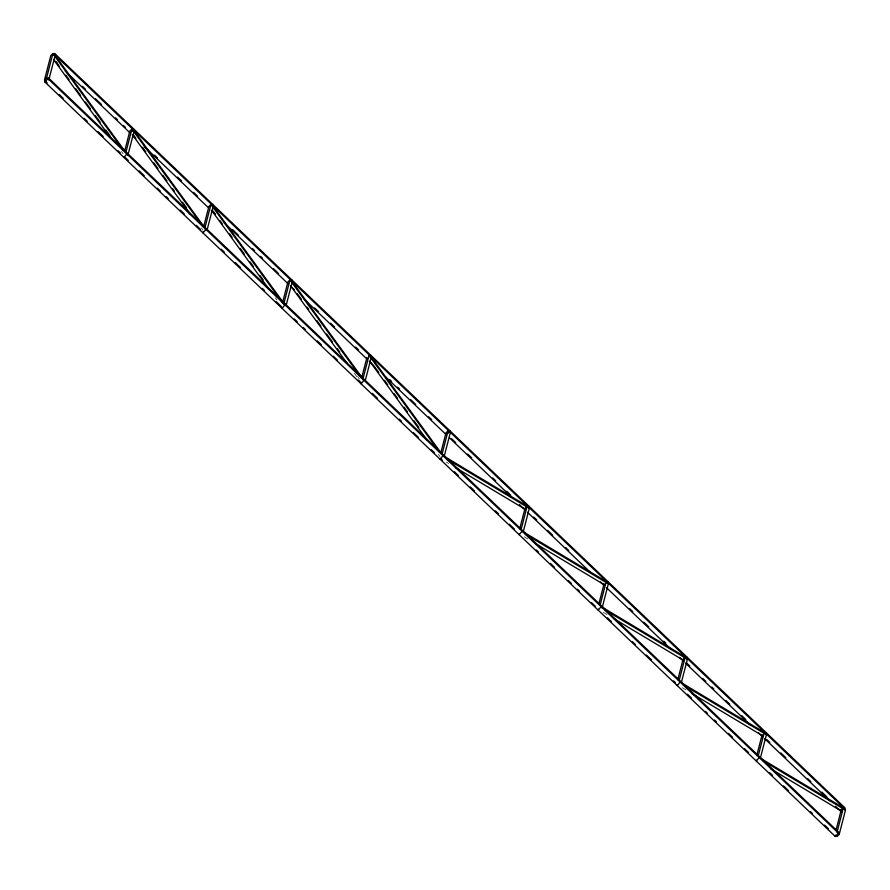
<?xml version="1.0" encoding="UTF-8"?>
<svg xmlns="http://www.w3.org/2000/svg" width="890" height="890" viewBox="0 0 890 890"><rect width="100%" height="100%" fill="white"/><g stroke="black" fill="none" stroke-linecap="round" stroke-linejoin="round"><path stroke-width="0.67" stroke-dasharray="4.45 3.34" d="M446.302 462.066L448.671 463.49M524.154 536.803L527.703 538.928M603.186 612.253L609.116 615.802M682.23 687.692L686.969 690.529M438.392 454.334L440.027 456.581M357.724 376.648L359.349 378.895M354.342 373.255L357.613 377.738M275.31 297.816L276.946 300.052M201.273 228.007L202.909 230.243M121.418 151.434L123.054 153.681"/><path stroke-width="1.33" d="M45.968 81.368L44.5 79.978L50.797 55.614L52.911 53.478L54.379 54.88M44.934 82.036L48.383 77.875L838.769 832.328L838.536 833.251L835.321 836.489L44.934 82.036L45.168 81.112L47.17 83.026M44.5 79.978L46.614 77.842L52.911 53.478M54.679 53.511L54.446 54.435L844.832 808.888L845.066 807.964L54.679 53.511L53.077 55.124M55.113 55.569L48.805 79.944L46.614 77.842M124.533 151.578L129.84 131.053L131.253 129.64M124.211 156.562L123.966 157.486L127.415 153.314M125.98 152.001L131.954 128.928M133.722 128.95L131.876 131.498M127.849 155.383L134.145 131.019L132.688 129.617M203.576 227.017L208.883 206.502L210.285 205.078M203.243 232.001L203.009 232.935L206.458 228.763M204.689 228.73L210.997 204.366M212.521 205.323L212.755 204.4M207.214 229.542L213.188 206.469L211.72 205.067M282.608 302.466L287.915 281.941L290.029 279.816L283.732 304.18M282.286 307.451L282.041 308.374L285.501 304.213M291.564 280.773L291.798 279.849M286.257 304.992L292.232 281.908M361.651 377.905L366.958 357.391M362.764 379.618L369.072 355.255M364.533 379.652L361.084 383.824L361.329 382.9L358.325 380.03M370.596 356.211L370.841 355.288M365.301 380.442L371.264 357.357M440.695 453.355L446.001 432.84L447.403 431.416M442.141 453.789L448.104 430.704M443.576 455.101L440.127 459.262L440.361 458.339L442.363 460.252M449.873 430.738L448.026 433.285M444.332 455.88L450.307 432.796M519.727 528.793L525.033 508.279L526.446 506.855M519.404 533.789L519.159 534.712L522.619 530.54M521.184 529.227L527.147 506.154M528.671 507.1L528.916 506.176M523.376 531.33L529.339 508.246L527.881 506.844M598.77 604.243L604.076 583.729M598.436 609.227L598.202 610.151L601.651 605.99M600.216 604.677L606.19 581.593L608.382 583.684L602.085 608.059M607.714 582.549L607.959 581.626M677.802 679.693L683.108 659.167L685.222 657.043L687.425 659.134L681.451 682.218M677.479 684.677L677.245 685.6L680.694 681.428M679.259 680.116L685.222 657.043M686.757 657.999L686.991 657.065M756.845 755.132L762.152 734.617M756.522 760.116L756.278 761.05L759.726 756.878M758.291 755.566L764.265 732.481L766.457 734.584L760.494 757.657M765.789 733.438L766.034 732.515M836.222 829.291L841.195 810.056L842.596 808.643M835.321 836.489L835.554 835.565M837.001 832.295L843.308 807.931L845.5 810.022L839.203 834.386L837.09 836.522L835.621 835.12M444.511 456.548L526.302 505.509M447.225 459.229L529.005 508.179M455.78 467.74L525.712 509.603M522.363 531.286L605.334 580.948M525.078 533.967L608.048 583.629L606.524 581.66M534.823 543.189L604.755 585.042M602.597 607.447L685.556 657.109L687.091 659.067L605.3 610.117M613.855 618.639L682.608 659.779M681.629 682.886L764.599 732.548L766.123 734.517L684.343 685.567M691.708 693.366L762.83 735.941M760.672 758.336L843.642 807.998L845.166 809.956L763.386 761.006M770.751 768.815L841.862 811.38M82.481 86.352L85.485 89.223M95.486 98.768L101.493 104.497M115.5 117.869L117.502 119.783M123.51 125.512L125.501 127.415M154.515 155.116L157.519 157.975M177.533 177.077L181.538 180.904M193.542 192.362L197.547 196.178M232.557 229.609L238.565 235.338M252.571 248.711L254.573 250.613M260.57 256.342L262.572 258.256M273.575 268.758L278.581 273.53M314.604 307.918L318.598 311.734M330.602 323.192L334.607 327.019M355.622 347.067L358.626 349.937M389.631 379.541L391.633 381.454M397.641 387.183L399.643 389.086M410.646 399.599L415.652 404.372M428.657 416.787L431.661 419.646M451.664 438.748L455.669 442.575M467.673 454.034L471.678 457.849M492.682 477.908L495.686 480.767M506.699 491.28L510.693 495.096M533.711 517.057L536.715 519.927M547.717 530.429L552.712 535.202M565.729 547.617L568.721 550.487M629.753 608.738L632.757 611.608M643.759 622.11L648.765 626.883M663.773 641.212L665.776 643.125M686.78 663.172L689.783 666.043M702.789 678.458L705.792 681.317M711.8 687.047L713.791 688.96M725.806 700.419L729.8 704.235M741.815 715.705L745.809 719.52M766.824 739.579L769.828 742.438M780.83 752.94L785.837 757.724M807.842 778.728L810.846 781.598M821.848 792.1L826.855 796.873M839.86 809.288L841.862 811.202M54.234 60.542L57.238 63.401M65.237 71.044L130.274 133.122M132.265 135.035L135.269 137.894M144.28 146.494L208.305 207.615M211.308 210.474L215.313 214.301M224.313 222.889L288.349 284.01M290.351 285.924L294.345 289.74M304.358 299.296L367.381 359.46M369.383 361.362L373.388 365.189M385.392 376.648L446.424 434.899M449.428 437.769L511.461 496.976M519.46 504.619L525.467 510.348M527.47 512.251L590.493 572.426M600.505 581.971L603.498 584.841M606.502 587.7L670.537 648.821M679.537 657.421L683.542 661.237M685.545 663.15L750.57 725.216M758.58 732.859L762.585 736.686M764.577 738.589L829.614 800.666M835.621 806.396L841.617 812.125M48.138 78.798L838.536 833.251M837.735 832.995L839.203 834.386M59.174 94.485L63.179 98.3M84.183 118.359L87.187 121.229M98.189 131.731L103.196 136.504M118.203 150.833L120.206 152.735M125.212 157.519L128.204 160.378M139.218 170.88L144.213 175.664M157.219 188.079L160.222 190.938M166.23 196.668L168.232 198.581M180.236 210.04L184.241 213.856M196.245 225.315L200.25 229.142M221.254 249.2L224.258 252.059M235.26 262.561L240.267 267.345M262.272 288.349L264.274 290.262M276.278 301.721L281.285 306.494M294.29 318.909L297.293 321.78M303.301 327.509L305.292 329.411M317.307 340.87L321.301 344.697M333.305 356.156L337.31 359.972M372.332 393.402L377.338 398.175M399.343 419.19L401.346 421.092M413.349 432.551L418.356 437.335M431.361 449.75L434.365 452.609M454.367 471.711L458.372 475.527M470.376 486.986L474.381 490.813M495.385 510.86L498.389 513.73M509.403 524.232L514.398 529.005M536.414 550.02L538.417 551.933M550.421 563.392L554.414 567.208M568.432 580.58L571.424 583.44M577.432 589.18L579.435 591.082M591.438 602.541L595.443 606.368M607.447 617.827L611.452 621.643M632.456 641.701L635.46 644.56M646.463 655.073L651.469 659.846M673.474 680.85L675.477 682.764M687.481 694.222L691.486 698.049M705.492 711.41L707.494 713.324M714.503 720.01L716.495 721.923M728.51 733.382L732.503 737.198M744.518 748.657L748.512 752.484M769.527 772.531L772.531 775.401M783.534 785.903L788.54 790.676M810.545 811.691L812.548 813.605M824.552 825.063L828.557 828.879M442.141 454.445L371.041 356.879L369.294 355.733L439.582 452.176M373.822 365.745L378.728 372.476M384.447 380.319L387.717 384.803M394.259 393.781L397.53 398.264M404.071 407.242L407.331 411.725M413.872 420.692L418.778 427.423M369.639 361.229L426.844 439.727M293.633 283.676L363.921 380.13M290.262 280.283L361.362 377.849M297.238 293.667L301.332 299.274M307.05 307.117L308.685 309.364M316.851 320.578L320.945 326.185M326.663 334.039L332.382 341.882M337.288 348.613L339.735 351.973M290.596 285.779L346.989 363.165M214.59 208.238L284.878 304.68M211.219 204.845L283.142 303.534M212.476 210.363L214.935 213.734M219.841 220.464L222.289 223.824M229.642 233.914L232.09 237.285M240.267 248.499L244.35 254.106M250.079 261.949L253.35 266.444M259.88 275.411L263.151 279.894M211.564 210.34L268.769 288.838M135.558 132.788L206.658 230.354M132.187 129.395L203.287 226.961M133.444 134.924L135.892 138.284M142.433 147.262L145.704 151.745M153.87 162.959L157.964 168.566M162.859 175.297L166.953 180.904M172.671 188.747L174.307 190.994M182.483 202.208L186.566 207.815M132.521 134.891L190.549 214.512M127.615 154.916L54.88 55.102L53.144 53.956L123.432 150.399M56.037 61.721L59.307 66.205M65.849 75.172L69.109 79.666M75.65 88.633L80.556 95.364M85.462 102.094L90.357 108.825M95.263 115.544L100.17 122.275M105.888 130.129L109.982 135.736M53.478 59.452L110.694 137.95"/></g></svg>
